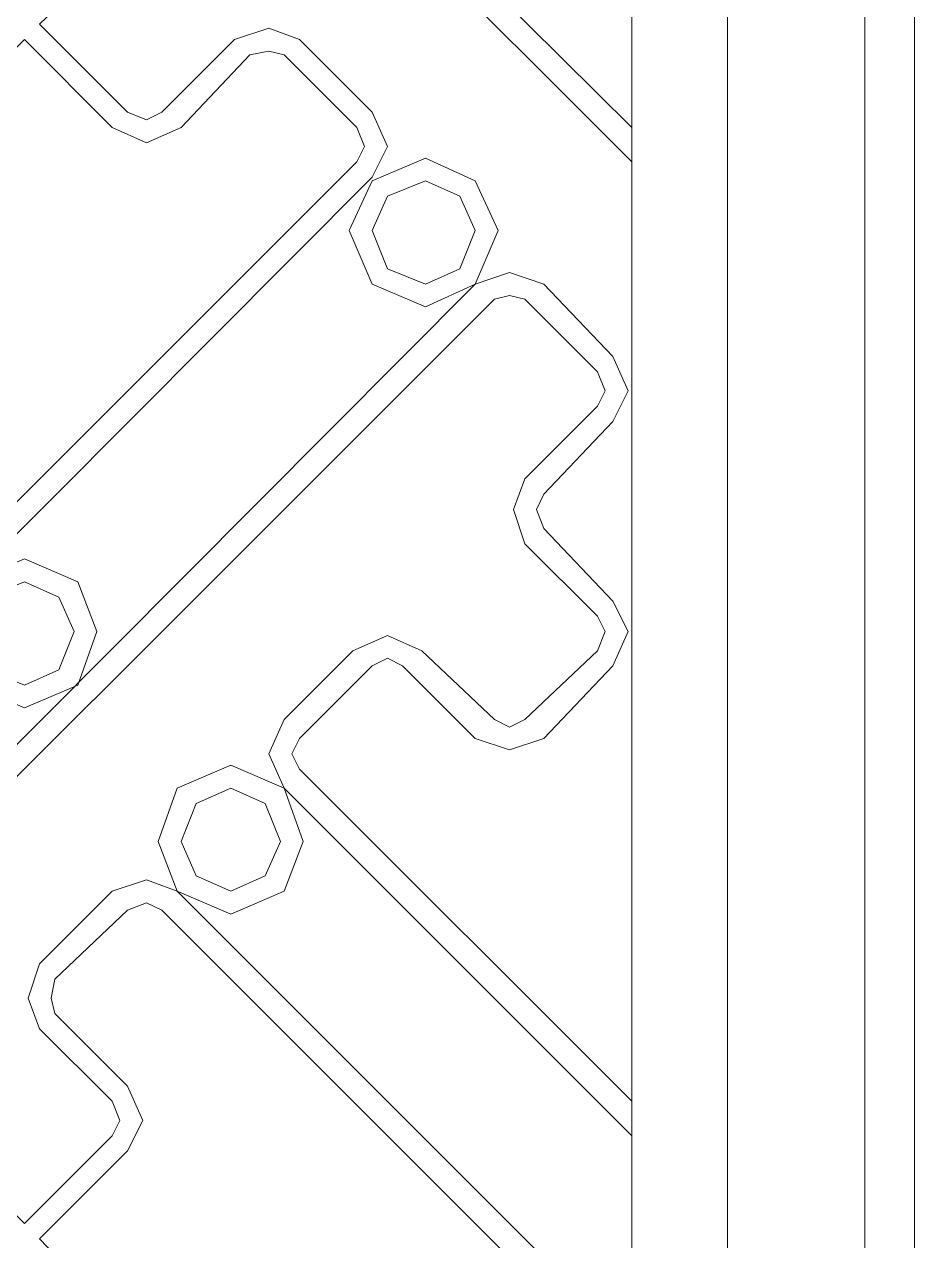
# Model space of a CAD drawing. Header units: centimetres. Extents: x -8.1 to 10.6, y -10.2 to 12.7.
# Drawn here: x 5.41 to 10.64, y -5.92 to 1.23 of the extents above; entities that cross this region are included whole.
import ezdxf

# ---------------------------------------------------------------- set-up
doc = ezdxf.new("R2010")
doc.units = ezdxf.units.CM
doc.header["$MEASUREMENT"] = 0
doc.layers.add('layer 1', color=7, linetype='Continuous')

msp = doc.modelspace()

# ---------------------------------------------------------------- linework, layer by layer
at = {"layer": 'layer 1', "color": 250, "lineweight": 0}
for points, knots in [([(-8.07089, 12.67001), (-8.07089, 12.67001), (10.64402, 12.67001), (10.64402, 12.67001), (10.64402, 12.67001), (10.64402, 12.67001), (10.64402, -10.17863), (10.64402, -10.17863), (10.64402, -10.17863), (10.64402, -10.17863), (-8.07089, -10.17863), (-8.07089, -10.17863), (-8.07089, -10.17863), (-8.07089, -10.17863), (-8.07089, 12.67001), (-8.07089, 12.67001)], [0, 0, 0, 0, 0.25, 0.25, 0.25, 0.25, 0.5, 0.5, 0.5, 0.5, 0.75, 0.75, 0.75, 0.75, 1, 1, 1, 1]), ([(-8.07089, 12.67001), (-8.07089, 12.67001), (10.64402, 12.67001), (10.64402, 12.67001), (10.64402, 12.67001), (10.64402, 12.67001), (10.64402, -10.17863), (10.64402, -10.17863), (10.64402, -10.17863), (10.64402, -10.17863), (-8.07089, -10.17863), (-8.07089, -10.17863), (-8.07089, -10.17863), (-8.07089, -10.17863), (-8.07089, 12.67001), (-8.07089, 12.67001)], [0, 0, 0, 0, 0.25, 0.25, 0.25, 0.25, 0.5, 0.5, 0.5, 0.5, 0.75, 0.75, 0.75, 0.75, 1, 1, 1, 1]), ([(-7.80124, 12.37812), (-7.80124, 12.37812), (10.35185, 12.37812), (10.35185, 12.37812), (10.35185, 12.37812), (10.35185, 12.37812), (10.35185, -9.90898), (10.35185, -9.90898), (10.35185, -9.90898), (10.35185, -9.90898), (-7.80124, -9.90898), (-7.80124, -9.90898), (-7.80124, -9.90898), (-7.80124, -9.90898), (-7.80124, 12.37812), (-7.80124, 12.37812)], [0, 0, 0, 0, 0.25, 0.25, 0.25, 0.25, 0.5, 0.5, 0.5, 0.5, 0.75, 0.75, 0.75, 0.75, 1, 1, 1, 1]), ([(-7.80124, 12.37812), (-7.80124, 12.37812), (10.35185, 12.37812), (10.35185, 12.37812), (10.35185, 12.37812), (10.35185, 12.37812), (10.35185, -9.90898), (10.35185, -9.90898), (10.35185, -9.90898), (10.35185, -9.90898), (-7.80124, -9.90898), (-7.80124, -9.90898), (-7.80124, -9.90898), (-7.80124, -9.90898), (-7.80124, 12.37812), (-7.80124, 12.37812)], [0, 0, 0, 0, 0.25, 0.25, 0.25, 0.25, 0.5, 0.5, 0.5, 0.5, 0.75, 0.75, 0.75, 0.75, 1, 1, 1, 1]), ([(-6.97005, 11.56916), (-6.97005, 11.56916), (9.54318, 11.56916), (9.54318, 11.56916), (9.54318, 11.56916), (9.54318, 11.56916), (9.54318, -9.07779), (9.54318, -9.07779), (9.54318, -9.07779), (9.54318, -9.07779), (-6.97005, -9.07779), (-6.97005, -9.07779), (-6.97005, -9.07779), (-6.97005, -9.07779), (-6.97005, 11.56916), (-6.97005, 11.56916)], [0, 0, 0, 0, 0.25, 0.25, 0.25, 0.25, 0.5, 0.5, 0.5, 0.5, 0.75, 0.75, 0.75, 0.75, 1, 1, 1, 1]), ([(-6.97005, 11.56916), (-6.97005, 11.56916), (9.54318, 11.56916), (9.54318, 11.56916), (9.54318, 11.56916), (9.54318, 11.56916), (9.54318, -9.07779), (9.54318, -9.07779), (9.54318, -9.07779), (9.54318, -9.07779), (-6.97005, -9.07779), (-6.97005, -9.07779), (-6.97005, -9.07779), (-6.97005, -9.07779), (-6.97005, 11.56916), (-6.97005, 11.56916)], [0, 0, 0, 0, 0.25, 0.25, 0.25, 0.25, 0.5, 0.5, 0.5, 0.5, 0.75, 0.75, 0.75, 0.75, 1, 1, 1, 1]), ([(1.83699, -8.53848), (1.83699, -8.53848), (1.83699, 11.00763), (1.83699, 11.00763), (1.83699, 11.00763), (1.83699, 11.00763), (8.98135, 11.00763), (8.98135, 11.00763), (8.98135, 11.00763), (8.98135, 11.00763), (8.98135, -8.53848), (8.98135, -8.53848), (8.98135, -8.53848), (8.98135, -8.53848), (1.83699, -8.53848), (1.83699, -8.53848)], [0, 0, 0, 0, 0.25, 0.25, 0.25, 0.25, 0.5, 0.5, 0.5, 0.5, 0.75, 0.75, 0.75, 0.75, 1, 1, 1, 1]), ([(1.83699, -8.53848), (1.83699, -8.53848), (1.83699, 11.00763), (1.83699, 11.00763), (1.83699, 11.00763), (1.83699, 11.00763), (8.98135, 11.00763), (8.98135, 11.00763), (8.98135, 11.00763), (8.98135, 11.00763), (8.98135, -8.53848), (8.98135, -8.53848), (8.98135, -8.53848), (8.98135, -8.53848), (1.83699, -8.53848), (1.83699, -8.53848)], [0, 0, 0, 0, 0.25, 0.25, 0.25, 0.25, 0.5, 0.5, 0.5, 0.5, 0.75, 0.75, 0.75, 0.75, 1, 1, 1, 1]), ([(8.98135, 0.628), (8.98135, 0.628), (6.30792, 3.27892), (6.30792, 3.27892), (6.30792, 3.27892), (6.30792, 3.27892), (6.12805, 3.3687), (6.12805, 3.3687), (6.12805, 3.3687), (6.12805, 3.3687), (5.92596, 3.27892), (5.92596, 3.27892), (5.92596, 3.27892), (5.92596, 3.27892), (5.49896, 2.87444), (5.49896, 2.87444), (5.49896, 2.87444), (5.49896, 2.87444), (5.43169, 2.67234), (5.43169, 2.67234), (5.43169, 2.67234), (5.43169, 2.67234), (5.49896, 2.47024), (5.49896, 2.47024), (5.49896, 2.47024), (5.49896, 2.47024), (5.92596, 2.04325), (5.92596, 2.04325)], [0, 0, 0, 0, 0.1428571, 0.1428571, 0.1428571, 0.1428571, 0.2857143, 0.2857143, 0.2857143, 0.2857143, 0.4285714, 0.4285714, 0.4285714, 0.4285714, 0.5714286, 0.5714286, 0.5714286, 0.5714286, 0.7142857, 0.7142857, 0.7142857, 0.7142857, 0.8571429, 0.8571429, 0.8571429, 0.8571429, 1, 1, 1, 1]), ([(8.98135, 0.628), (8.98135, 0.628), (6.30792, 3.27892), (6.30792, 3.27892), (6.30792, 3.27892), (6.30792, 3.27892), (6.12805, 3.3687), (6.12805, 3.3687), (6.12805, 3.3687), (6.12805, 3.3687), (5.92596, 3.27892), (5.92596, 3.27892), (5.92596, 3.27892), (5.92596, 3.27892), (5.49896, 2.87444), (5.49896, 2.87444), (5.49896, 2.87444), (5.49896, 2.87444), (5.43169, 2.67234), (5.43169, 2.67234), (5.43169, 2.67234), (5.43169, 2.67234), (5.49896, 2.47024), (5.49896, 2.47024), (5.49896, 2.47024), (5.49896, 2.47024), (5.92596, 2.04325), (5.92596, 2.04325)], [0, 0, 0, 0, 0.1428571, 0.1428571, 0.1428571, 0.1428571, 0.2857143, 0.2857143, 0.2857143, 0.2857143, 0.4285714, 0.4285714, 0.4285714, 0.4285714, 0.5714286, 0.5714286, 0.5714286, 0.5714286, 0.7142857, 0.7142857, 0.7142857, 0.7142857, 0.8571429, 0.8571429, 0.8571429, 0.8571429, 1, 1, 1, 1]), ([(8.98135, 0.42561), (8.98135, 0.42561), (6.21784, 3.18913), (6.21784, 3.18913), (6.21784, 3.18913), (6.21784, 3.18913), (6.12805, 3.23417), (6.12805, 3.23417), (6.12805, 3.23417), (6.12805, 3.23417), (6.01574, 3.18913), (6.01574, 3.18913), (6.01574, 3.18913), (6.01574, 3.18913), (5.61126, 2.76213), (5.61126, 2.76213), (5.61126, 2.76213), (5.61126, 2.76213), (5.56652, 2.67234), (5.56652, 2.67234), (5.56652, 2.67234), (5.56652, 2.67234), (5.61126, 2.58255), (5.61126, 2.58255), (5.61126, 2.58255), (5.61126, 2.58255), (6.03826, 2.15555), (6.03826, 2.15555)], [0, 0, 0, 0, 0.1428571, 0.1428571, 0.1428571, 0.1428571, 0.2857143, 0.2857143, 0.2857143, 0.2857143, 0.4285714, 0.4285714, 0.4285714, 0.4285714, 0.5714286, 0.5714286, 0.5714286, 0.5714286, 0.7142857, 0.7142857, 0.7142857, 0.7142857, 0.8571429, 0.8571429, 0.8571429, 0.8571429, 1, 1, 1, 1]), ([(8.98135, 0.42561), (8.98135, 0.42561), (6.21784, 3.18913), (6.21784, 3.18913), (6.21784, 3.18913), (6.21784, 3.18913), (6.12805, 3.23417), (6.12805, 3.23417), (6.12805, 3.23417), (6.12805, 3.23417), (6.01574, 3.18913), (6.01574, 3.18913), (6.01574, 3.18913), (6.01574, 3.18913), (5.61126, 2.76213), (5.61126, 2.76213), (5.61126, 2.76213), (5.61126, 2.76213), (5.56652, 2.67234), (5.56652, 2.67234), (5.56652, 2.67234), (5.56652, 2.67234), (5.61126, 2.58255), (5.61126, 2.58255), (5.61126, 2.58255), (5.61126, 2.58255), (6.03826, 2.15555), (6.03826, 2.15555)], [0, 0, 0, 0, 0.1428571, 0.1428571, 0.1428571, 0.1428571, 0.2857143, 0.2857143, 0.2857143, 0.2857143, 0.4285714, 0.4285714, 0.4285714, 0.4285714, 0.5714286, 0.5714286, 0.5714286, 0.5714286, 0.7142857, 0.7142857, 0.7142857, 0.7142857, 0.8571429, 0.8571429, 0.8571429, 0.8571429, 1, 1, 1, 1]), ([(6.03826, 1.75136), (6.03826, 1.75136), (5.49896, 1.23457), (5.49896, 1.23457), (5.49896, 1.23457), (5.49896, 1.23457), (6.01574, 0.71779), (6.01574, 0.71779), (6.01574, 0.71779), (6.01574, 0.71779), (6.12805, 0.67275), (6.12805, 0.67275), (6.12805, 0.67275), (6.12805, 0.67275), (6.21784, 0.71779), (6.21784, 0.71779), (6.21784, 0.71779), (6.21784, 0.71779), (6.64484, 1.1445), (6.64484, 1.1445)], [0, 0, 0, 0, 0.2, 0.2, 0.2, 0.2, 0.4, 0.4, 0.4, 0.4, 0.6, 0.6, 0.6, 0.6, 0.8, 0.8, 0.8, 0.8, 1, 1, 1, 1]), ([(6.03826, 1.75136), (6.03826, 1.75136), (5.49896, 1.23457), (5.49896, 1.23457), (5.49896, 1.23457), (5.49896, 1.23457), (6.01574, 0.71779), (6.01574, 0.71779), (6.01574, 0.71779), (6.01574, 0.71779), (6.12805, 0.67275), (6.12805, 0.67275), (6.12805, 0.67275), (6.12805, 0.67275), (6.21784, 0.71779), (6.21784, 0.71779), (6.21784, 0.71779), (6.21784, 0.71779), (6.64484, 1.1445), (6.64484, 1.1445)], [0, 0, 0, 0, 0.2, 0.2, 0.2, 0.2, 0.4, 0.4, 0.4, 0.4, 0.6, 0.6, 0.6, 0.6, 0.8, 0.8, 0.8, 0.8, 1, 1, 1, 1]), ([(7.0268, 1.1445), (7.0268, 1.1445), (6.84693, 1.21205), (6.84693, 1.21205), (6.84693, 1.21205), (6.84693, 1.21205), (6.64484, 1.1445), (6.64484, 1.1445)], [0, 0, 0, 0, 0.5, 0.5, 0.5, 0.5, 1, 1, 1, 1]), ([(7.0268, 1.1445), (7.0268, 1.1445), (6.84693, 1.21205), (6.84693, 1.21205), (6.84693, 1.21205), (6.84693, 1.21205), (6.64484, 1.1445), (6.64484, 1.1445)], [0, 0, 0, 0, 0.5, 0.5, 0.5, 0.5, 1, 1, 1, 1]), ([(4.89238, 0.628), (4.89238, 0.628), (5.40917, 1.1445), (5.40917, 1.1445), (5.40917, 1.1445), (5.40917, 1.1445), (5.92596, 0.628), (5.92596, 0.628), (5.92596, 0.628), (5.92596, 0.628), (6.12805, 0.53792), (6.12805, 0.53792), (6.12805, 0.53792), (6.12805, 0.53792), (6.33044, 0.628), (6.33044, 0.628), (6.33044, 0.628), (6.33044, 0.628), (6.73463, 1.05471), (6.73463, 1.05471)], [0, 0, 0, 0, 0.2, 0.2, 0.2, 0.2, 0.4, 0.4, 0.4, 0.4, 0.6, 0.6, 0.6, 0.6, 0.8, 0.8, 0.8, 0.8, 1, 1, 1, 1]), ([(4.89238, 0.628), (4.89238, 0.628), (5.40917, 1.1445), (5.40917, 1.1445), (5.40917, 1.1445), (5.40917, 1.1445), (5.92596, 0.628), (5.92596, 0.628), (5.92596, 0.628), (5.92596, 0.628), (6.12805, 0.53792), (6.12805, 0.53792), (6.12805, 0.53792), (6.12805, 0.53792), (6.33044, 0.628), (6.33044, 0.628), (6.33044, 0.628), (6.33044, 0.628), (6.73463, 1.05471), (6.73463, 1.05471)], [0, 0, 0, 0, 0.2, 0.2, 0.2, 0.2, 0.4, 0.4, 0.4, 0.4, 0.6, 0.6, 0.6, 0.6, 0.8, 0.8, 0.8, 0.8, 1, 1, 1, 1]), ([(6.93701, 1.05471), (6.93701, 1.05471), (6.84693, 1.07723), (6.84693, 1.07723), (6.84693, 1.07723), (6.84693, 1.07723), (6.73463, 1.05471), (6.73463, 1.05471)], [0, 0, 0, 0, 0.5, 0.5, 0.5, 0.5, 1, 1, 1, 1]), ([(6.93701, 1.05471), (6.93701, 1.05471), (6.84693, 1.07723), (6.84693, 1.07723), (6.84693, 1.07723), (6.84693, 1.07723), (6.73463, 1.05471), (6.73463, 1.05471)], [0, 0, 0, 0, 0.5, 0.5, 0.5, 0.5, 1, 1, 1, 1]), ([(7.4538, 0.33583), (7.4538, 0.33583), (7.54359, 0.5154), (7.54359, 0.5154), (7.54359, 0.5154), (7.54359, 0.5154), (7.4538, 0.71779), (7.4538, 0.71779)], [0, 0, 0, 0, 0.5, 0.5, 0.5, 0.5, 1, 1, 1, 1]), ([(7.4538, 0.33583), (7.4538, 0.33583), (7.54359, 0.5154), (7.54359, 0.5154), (7.54359, 0.5154), (7.54359, 0.5154), (7.4538, 0.71779), (7.4538, 0.71779)], [0, 0, 0, 0, 0.5, 0.5, 0.5, 0.5, 1, 1, 1, 1]), ([(7.36372, 0.42561), (7.36372, 0.42561), (7.40876, 0.5154), (7.40876, 0.5154), (7.40876, 0.5154), (7.40876, 0.5154), (7.36372, 0.628), (7.36372, 0.628)], [0, 0, 0, 0, 0.5, 0.5, 0.5, 0.5, 1, 1, 1, 1]), ([(7.36372, 0.42561), (7.36372, 0.42561), (7.40876, 0.5154), (7.40876, 0.5154), (7.40876, 0.5154), (7.40876, 0.5154), (7.36372, 0.628), (7.36372, 0.628)], [0, 0, 0, 0, 0.5, 0.5, 0.5, 0.5, 1, 1, 1, 1]), ([(8.1952, 0.02113), (8.1952, 0.02113), (8.06037, 0.31331), (8.06037, 0.31331), (8.06037, 0.31331), (8.06037, 0.31331), (7.7682, 0.44813), (7.7682, 0.44813), (7.7682, 0.44813), (7.7682, 0.44813), (7.4538, 0.31331), (7.4538, 0.31331), (7.4538, 0.31331), (7.4538, 0.31331), (7.31897, 0.02113), (7.31897, 0.02113), (7.31897, 0.02113), (7.31897, 0.02113), (7.4538, -0.29327), (7.4538, -0.29327), (7.4538, -0.29327), (7.4538, -0.29327), (7.7682, -0.4281), (7.7682, -0.4281), (7.7682, -0.4281), (7.7682, -0.4281), (8.06037, -0.29327), (8.06037, -0.29327), (8.06037, -0.29327), (8.06037, -0.29327), (8.1952, 0.02113), (8.1952, 0.02113)], [0, 0, 0, 0, 0.125, 0.125, 0.125, 0.125, 0.25, 0.25, 0.25, 0.25, 0.375, 0.375, 0.375, 0.375, 0.5, 0.5, 0.5, 0.5, 0.625, 0.625, 0.625, 0.625, 0.75, 0.75, 0.75, 0.75, 0.875, 0.875, 0.875, 0.875, 1, 1, 1, 1]), ([(8.1952, 0.02113), (8.1952, 0.02113), (8.06037, 0.31331), (8.06037, 0.31331), (8.06037, 0.31331), (8.06037, 0.31331), (7.7682, 0.44813), (7.7682, 0.44813), (7.7682, 0.44813), (7.7682, 0.44813), (7.4538, 0.31331), (7.4538, 0.31331), (7.4538, 0.31331), (7.4538, 0.31331), (7.31897, 0.02113), (7.31897, 0.02113), (7.31897, 0.02113), (7.31897, 0.02113), (7.4538, -0.29327), (7.4538, -0.29327), (7.4538, -0.29327), (7.4538, -0.29327), (7.7682, -0.4281), (7.7682, -0.4281), (7.7682, -0.4281), (7.7682, -0.4281), (8.06037, -0.29327), (8.06037, -0.29327), (8.06037, -0.29327), (8.06037, -0.29327), (8.1952, 0.02113), (8.1952, 0.02113)], [0, 0, 0, 0, 0.125, 0.125, 0.125, 0.125, 0.25, 0.25, 0.25, 0.25, 0.375, 0.375, 0.375, 0.375, 0.5, 0.5, 0.5, 0.5, 0.625, 0.625, 0.625, 0.625, 0.75, 0.75, 0.75, 0.75, 0.875, 0.875, 0.875, 0.875, 1, 1, 1, 1]), ([(8.06037, 0.02113), (8.06037, 0.02113), (7.9703, 0.22352), (7.9703, 0.22352), (7.9703, 0.22352), (7.9703, 0.22352), (7.7682, 0.31331), (7.7682, 0.31331), (7.7682, 0.31331), (7.7682, 0.31331), (7.54359, 0.22352), (7.54359, 0.22352), (7.54359, 0.22352), (7.54359, 0.22352), (7.4538, 0.02113), (7.4538, 0.02113), (7.4538, 0.02113), (7.4538, 0.02113), (7.54359, -0.20348), (7.54359, -0.20348), (7.54359, -0.20348), (7.54359, -0.20348), (7.7682, -0.29327), (7.7682, -0.29327), (7.7682, -0.29327), (7.7682, -0.29327), (7.9703, -0.20348), (7.9703, -0.20348), (7.9703, -0.20348), (7.9703, -0.20348), (8.06037, 0.02113), (8.06037, 0.02113)], [0, 0, 0, 0, 0.125, 0.125, 0.125, 0.125, 0.25, 0.25, 0.25, 0.25, 0.375, 0.375, 0.375, 0.375, 0.5, 0.5, 0.5, 0.5, 0.625, 0.625, 0.625, 0.625, 0.75, 0.75, 0.75, 0.75, 0.875, 0.875, 0.875, 0.875, 1, 1, 1, 1]), ([(8.06037, 0.02113), (8.06037, 0.02113), (7.9703, 0.22352), (7.9703, 0.22352), (7.9703, 0.22352), (7.9703, 0.22352), (7.7682, 0.31331), (7.7682, 0.31331), (7.7682, 0.31331), (7.7682, 0.31331), (7.54359, 0.22352), (7.54359, 0.22352), (7.54359, 0.22352), (7.54359, 0.22352), (7.4538, 0.02113), (7.4538, 0.02113), (7.4538, 0.02113), (7.4538, 0.02113), (7.54359, -0.20348), (7.54359, -0.20348), (7.54359, -0.20348), (7.54359, -0.20348), (7.7682, -0.29327), (7.7682, -0.29327), (7.7682, -0.29327), (7.7682, -0.29327), (7.9703, -0.20348), (7.9703, -0.20348), (7.9703, -0.20348), (7.9703, -0.20348), (8.06037, 0.02113), (8.06037, 0.02113)], [0, 0, 0, 0, 0.125, 0.125, 0.125, 0.125, 0.25, 0.25, 0.25, 0.25, 0.375, 0.375, 0.375, 0.375, 0.5, 0.5, 0.5, 0.5, 0.625, 0.625, 0.625, 0.625, 0.75, 0.75, 0.75, 0.75, 0.875, 0.875, 0.875, 0.875, 1, 1, 1, 1]), ([(8.46457, -0.29327), (8.46457, -0.29327), (8.26247, -0.226), (8.26247, -0.226), (8.26247, -0.226), (8.26247, -0.226), (8.06037, -0.29327), (8.06037, -0.29327)], [0, 0, 0, 0, 0.5, 0.5, 0.5, 0.5, 1, 1, 1, 1]), ([(8.46457, -0.29327), (8.46457, -0.29327), (8.26247, -0.226), (8.26247, -0.226), (8.26247, -0.226), (8.26247, -0.226), (8.06037, -0.29327), (8.06037, -0.29327)], [0, 0, 0, 0, 0.5, 0.5, 0.5, 0.5, 1, 1, 1, 1]), ([(8.35226, -0.38306), (8.35226, -0.38306), (8.26247, -0.36054), (8.26247, -0.36054), (8.26247, -0.36054), (8.26247, -0.36054), (8.17268, -0.38306), (8.17268, -0.38306)], [0, 0, 0, 0, 0.5, 0.5, 0.5, 0.5, 1, 1, 1, 1]), ([(8.35226, -0.38306), (8.35226, -0.38306), (8.26247, -0.36054), (8.26247, -0.36054), (8.26247, -0.36054), (8.26247, -0.36054), (8.17268, -0.38306), (8.17268, -0.38306)], [0, 0, 0, 0, 0.5, 0.5, 0.5, 0.5, 1, 1, 1, 1]), ([(8.86905, -1.10194), (8.86905, -1.10194), (8.95883, -0.92236), (8.95883, -0.92236), (8.95883, -0.92236), (8.95883, -0.92236), (8.86905, -0.72027), (8.86905, -0.72027)], [0, 0, 0, 0, 0.5, 0.5, 0.5, 0.5, 1, 1, 1, 1]), ([(8.86905, -1.10194), (8.86905, -1.10194), (8.95883, -0.92236), (8.95883, -0.92236), (8.95883, -0.92236), (8.95883, -0.92236), (8.86905, -0.72027), (8.86905, -0.72027)], [0, 0, 0, 0, 0.5, 0.5, 0.5, 0.5, 1, 1, 1, 1]), ([(8.77926, -1.01215), (8.77926, -1.01215), (8.82401, -0.92236), (8.82401, -0.92236), (8.82401, -0.92236), (8.82401, -0.92236), (8.77926, -0.81006), (8.77926, -0.81006)], [0, 0, 0, 0, 0.5, 0.5, 0.5, 0.5, 1, 1, 1, 1]), ([(8.77926, -1.01215), (8.77926, -1.01215), (8.82401, -0.92236), (8.82401, -0.92236), (8.82401, -0.92236), (8.82401, -0.92236), (8.77926, -0.81006), (8.77926, -0.81006)], [0, 0, 0, 0, 0.5, 0.5, 0.5, 0.5, 1, 1, 1, 1]), ([(8.77926, -1.01215), (8.77926, -1.01215), (8.35226, -1.43915), (8.35226, -1.43915), (8.35226, -1.43915), (8.35226, -1.43915), (8.28499, -1.61873), (8.28499, -1.61873), (8.28499, -1.61873), (8.28499, -1.61873), (8.35226, -1.82111), (8.35226, -1.82111), (8.35226, -1.82111), (8.35226, -1.82111), (8.77926, -2.24782), (8.77926, -2.24782)], [0, 0, 0, 0, 0.25, 0.25, 0.25, 0.25, 0.5, 0.5, 0.5, 0.5, 0.75, 0.75, 0.75, 0.75, 1, 1, 1, 1]), ([(8.77926, -1.01215), (8.77926, -1.01215), (8.35226, -1.43915), (8.35226, -1.43915), (8.35226, -1.43915), (8.35226, -1.43915), (8.28499, -1.61873), (8.28499, -1.61873), (8.28499, -1.61873), (8.28499, -1.61873), (8.35226, -1.82111), (8.35226, -1.82111), (8.35226, -1.82111), (8.35226, -1.82111), (8.77926, -2.24782), (8.77926, -2.24782)], [0, 0, 0, 0, 0.25, 0.25, 0.25, 0.25, 0.5, 0.5, 0.5, 0.5, 0.75, 0.75, 0.75, 0.75, 1, 1, 1, 1]), ([(8.86905, -1.10194), (8.86905, -1.10194), (8.46457, -1.52894), (8.46457, -1.52894), (8.46457, -1.52894), (8.46457, -1.52894), (8.41982, -1.61873), (8.41982, -1.61873), (8.41982, -1.61873), (8.41982, -1.61873), (8.46457, -1.73103), (8.46457, -1.73103), (8.46457, -1.73103), (8.46457, -1.73103), (8.86905, -2.15803), (8.86905, -2.15803)], [0, 0, 0, 0, 0.25, 0.25, 0.25, 0.25, 0.5, 0.5, 0.5, 0.5, 0.75, 0.75, 0.75, 0.75, 1, 1, 1, 1]), ([(8.86905, -1.10194), (8.86905, -1.10194), (8.46457, -1.52894), (8.46457, -1.52894), (8.46457, -1.52894), (8.46457, -1.52894), (8.41982, -1.61873), (8.41982, -1.61873), (8.41982, -1.61873), (8.41982, -1.61873), (8.46457, -1.73103), (8.46457, -1.73103), (8.46457, -1.73103), (8.46457, -1.73103), (8.86905, -2.15803), (8.86905, -2.15803)], [0, 0, 0, 0, 0.25, 0.25, 0.25, 0.25, 0.5, 0.5, 0.5, 0.5, 0.75, 0.75, 0.75, 0.75, 1, 1, 1, 1]), ([(5.83617, -2.33761), (5.83617, -2.33761), (5.72357, -2.04573), (5.72357, -2.04573), (5.72357, -2.04573), (5.72357, -2.04573), (5.40917, -1.9109), (5.40917, -1.9109), (5.40917, -1.9109), (5.40917, -1.9109), (5.09477, -2.04573), (5.09477, -2.04573), (5.09477, -2.04573), (5.09477, -2.04573), (4.95994, -2.33761), (4.95994, -2.33761), (4.95994, -2.33761), (4.95994, -2.33761), (5.09477, -2.6523), (5.09477, -2.6523), (5.09477, -2.6523), (5.09477, -2.6523), (5.40917, -2.78713), (5.40917, -2.78713), (5.40917, -2.78713), (5.40917, -2.78713), (5.72357, -2.6523), (5.72357, -2.6523), (5.72357, -2.6523), (5.72357, -2.6523), (5.83617, -2.33761), (5.83617, -2.33761)], [0, 0, 0, 0, 0.125, 0.125, 0.125, 0.125, 0.25, 0.25, 0.25, 0.25, 0.375, 0.375, 0.375, 0.375, 0.5, 0.5, 0.5, 0.5, 0.625, 0.625, 0.625, 0.625, 0.75, 0.75, 0.75, 0.75, 0.875, 0.875, 0.875, 0.875, 1, 1, 1, 1]), ([(5.83617, -2.33761), (5.83617, -2.33761), (5.72357, -2.04573), (5.72357, -2.04573), (5.72357, -2.04573), (5.72357, -2.04573), (5.40917, -1.9109), (5.40917, -1.9109), (5.40917, -1.9109), (5.40917, -1.9109), (5.09477, -2.04573), (5.09477, -2.04573), (5.09477, -2.04573), (5.09477, -2.04573), (4.95994, -2.33761), (4.95994, -2.33761), (4.95994, -2.33761), (4.95994, -2.33761), (5.09477, -2.6523), (5.09477, -2.6523), (5.09477, -2.6523), (5.09477, -2.6523), (5.40917, -2.78713), (5.40917, -2.78713), (5.40917, -2.78713), (5.40917, -2.78713), (5.72357, -2.6523), (5.72357, -2.6523), (5.72357, -2.6523), (5.72357, -2.6523), (5.83617, -2.33761), (5.83617, -2.33761)], [0, 0, 0, 0, 0.125, 0.125, 0.125, 0.125, 0.25, 0.25, 0.25, 0.25, 0.375, 0.375, 0.375, 0.375, 0.5, 0.5, 0.5, 0.5, 0.625, 0.625, 0.625, 0.625, 0.75, 0.75, 0.75, 0.75, 0.875, 0.875, 0.875, 0.875, 1, 1, 1, 1]), ([(5.70134, -2.33761), (5.70134, -2.33761), (5.61126, -2.13551), (5.61126, -2.13551), (5.61126, -2.13551), (5.61126, -2.13551), (5.40917, -2.04573), (5.40917, -2.04573), (5.40917, -2.04573), (5.40917, -2.04573), (5.18455, -2.13551), (5.18455, -2.13551), (5.18455, -2.13551), (5.18455, -2.13551), (5.09477, -2.33761), (5.09477, -2.33761), (5.09477, -2.33761), (5.09477, -2.33761), (5.18455, -2.56251), (5.18455, -2.56251), (5.18455, -2.56251), (5.18455, -2.56251), (5.40917, -2.6523), (5.40917, -2.6523), (5.40917, -2.6523), (5.40917, -2.6523), (5.61126, -2.56251), (5.61126, -2.56251), (5.61126, -2.56251), (5.61126, -2.56251), (5.70134, -2.33761), (5.70134, -2.33761)], [0, 0, 0, 0, 0.125, 0.125, 0.125, 0.125, 0.25, 0.25, 0.25, 0.25, 0.375, 0.375, 0.375, 0.375, 0.5, 0.5, 0.5, 0.5, 0.625, 0.625, 0.625, 0.625, 0.75, 0.75, 0.75, 0.75, 0.875, 0.875, 0.875, 0.875, 1, 1, 1, 1]), ([(5.70134, -2.33761), (5.70134, -2.33761), (5.61126, -2.13551), (5.61126, -2.13551), (5.61126, -2.13551), (5.61126, -2.13551), (5.40917, -2.04573), (5.40917, -2.04573), (5.40917, -2.04573), (5.40917, -2.04573), (5.18455, -2.13551), (5.18455, -2.13551), (5.18455, -2.13551), (5.18455, -2.13551), (5.09477, -2.33761), (5.09477, -2.33761), (5.09477, -2.33761), (5.09477, -2.33761), (5.18455, -2.56251), (5.18455, -2.56251), (5.18455, -2.56251), (5.18455, -2.56251), (5.40917, -2.6523), (5.40917, -2.6523), (5.40917, -2.6523), (5.40917, -2.6523), (5.61126, -2.56251), (5.61126, -2.56251), (5.61126, -2.56251), (5.61126, -2.56251), (5.70134, -2.33761), (5.70134, -2.33761)], [0, 0, 0, 0, 0.125, 0.125, 0.125, 0.125, 0.25, 0.25, 0.25, 0.25, 0.375, 0.375, 0.375, 0.375, 0.5, 0.5, 0.5, 0.5, 0.625, 0.625, 0.625, 0.625, 0.75, 0.75, 0.75, 0.75, 0.875, 0.875, 0.875, 0.875, 1, 1, 1, 1]), ([(8.86905, -2.53999), (8.86905, -2.53999), (8.95883, -2.33761), (8.95883, -2.33761), (8.95883, -2.33761), (8.95883, -2.33761), (8.86905, -2.15803), (8.86905, -2.15803)], [0, 0, 0, 0, 0.5, 0.5, 0.5, 0.5, 1, 1, 1, 1]), ([(8.86905, -2.53999), (8.86905, -2.53999), (8.95883, -2.33761), (8.95883, -2.33761), (8.95883, -2.33761), (8.95883, -2.33761), (8.86905, -2.15803), (8.86905, -2.15803)], [0, 0, 0, 0, 0.5, 0.5, 0.5, 0.5, 1, 1, 1, 1]), ([(8.77926, -2.45021), (8.77926, -2.45021), (8.82401, -2.33761), (8.82401, -2.33761), (8.82401, -2.33761), (8.82401, -2.33761), (8.77926, -2.24782), (8.77926, -2.24782)], [0, 0, 0, 0, 0.5, 0.5, 0.5, 0.5, 1, 1, 1, 1]), ([(8.77926, -2.45021), (8.77926, -2.45021), (8.82401, -2.33761), (8.82401, -2.33761), (8.82401, -2.33761), (8.82401, -2.33761), (8.77926, -2.24782), (8.77926, -2.24782)], [0, 0, 0, 0, 0.5, 0.5, 0.5, 0.5, 1, 1, 1, 1]), ([(8.17268, -2.8544), (8.17268, -2.8544), (7.74568, -2.45021), (7.74568, -2.45021), (7.74568, -2.45021), (7.74568, -2.45021), (7.54359, -2.36013), (7.54359, -2.36013), (7.54359, -2.36013), (7.54359, -2.36013), (7.3412, -2.45021), (7.3412, -2.45021), (7.3412, -2.45021), (7.3412, -2.45021), (6.93701, -2.8544), (6.93701, -2.8544), (6.93701, -2.8544), (6.93701, -2.8544), (6.84693, -3.05678), (6.84693, -3.05678), (6.84693, -3.05678), (6.84693, -3.05678), (6.93701, -3.25888), (6.93701, -3.25888), (6.93701, -3.25888), (6.93701, -3.25888), (8.98135, -5.30351), (8.98135, -5.30351)], [0, 0, 0, 0, 0.1428571, 0.1428571, 0.1428571, 0.1428571, 0.2857143, 0.2857143, 0.2857143, 0.2857143, 0.4285714, 0.4285714, 0.4285714, 0.4285714, 0.5714286, 0.5714286, 0.5714286, 0.5714286, 0.7142857, 0.7142857, 0.7142857, 0.7142857, 0.8571429, 0.8571429, 0.8571429, 0.8571429, 1, 1, 1, 1]), ([(8.17268, -2.8544), (8.17268, -2.8544), (7.74568, -2.45021), (7.74568, -2.45021), (7.74568, -2.45021), (7.74568, -2.45021), (7.54359, -2.36013), (7.54359, -2.36013), (7.54359, -2.36013), (7.54359, -2.36013), (7.3412, -2.45021), (7.3412, -2.45021), (7.3412, -2.45021), (7.3412, -2.45021), (6.93701, -2.8544), (6.93701, -2.8544), (6.93701, -2.8544), (6.93701, -2.8544), (6.84693, -3.05678), (6.84693, -3.05678), (6.84693, -3.05678), (6.84693, -3.05678), (6.93701, -3.25888), (6.93701, -3.25888), (6.93701, -3.25888), (6.93701, -3.25888), (8.98135, -5.30351), (8.98135, -5.30351)], [0, 0, 0, 0, 0.1428571, 0.1428571, 0.1428571, 0.1428571, 0.2857143, 0.2857143, 0.2857143, 0.2857143, 0.4285714, 0.4285714, 0.4285714, 0.4285714, 0.5714286, 0.5714286, 0.5714286, 0.5714286, 0.7142857, 0.7142857, 0.7142857, 0.7142857, 0.8571429, 0.8571429, 0.8571429, 0.8571429, 1, 1, 1, 1]), ([(8.06037, -2.9667), (8.06037, -2.9667), (7.63338, -2.53999), (7.63338, -2.53999), (7.63338, -2.53999), (7.63338, -2.53999), (7.54359, -2.49496), (7.54359, -2.49496), (7.54359, -2.49496), (7.54359, -2.49496), (7.4538, -2.53999), (7.4538, -2.53999), (7.4538, -2.53999), (7.4538, -2.53999), (7.0268, -2.9667), (7.0268, -2.9667), (7.0268, -2.9667), (7.0268, -2.9667), (6.98176, -3.05678), (6.98176, -3.05678), (6.98176, -3.05678), (6.98176, -3.05678), (7.0268, -3.14657), (7.0268, -3.14657), (7.0268, -3.14657), (7.0268, -3.14657), (8.98135, -5.10112), (8.98135, -5.10112)], [0, 0, 0, 0, 0.1428571, 0.1428571, 0.1428571, 0.1428571, 0.2857143, 0.2857143, 0.2857143, 0.2857143, 0.4285714, 0.4285714, 0.4285714, 0.4285714, 0.5714286, 0.5714286, 0.5714286, 0.5714286, 0.7142857, 0.7142857, 0.7142857, 0.7142857, 0.8571429, 0.8571429, 0.8571429, 0.8571429, 1, 1, 1, 1]), ([(8.06037, -2.9667), (8.06037, -2.9667), (7.63338, -2.53999), (7.63338, -2.53999), (7.63338, -2.53999), (7.63338, -2.53999), (7.54359, -2.49496), (7.54359, -2.49496), (7.54359, -2.49496), (7.54359, -2.49496), (7.4538, -2.53999), (7.4538, -2.53999), (7.4538, -2.53999), (7.4538, -2.53999), (7.0268, -2.9667), (7.0268, -2.9667), (7.0268, -2.9667), (7.0268, -2.9667), (6.98176, -3.05678), (6.98176, -3.05678), (6.98176, -3.05678), (6.98176, -3.05678), (7.0268, -3.14657), (7.0268, -3.14657), (7.0268, -3.14657), (7.0268, -3.14657), (8.98135, -5.10112), (8.98135, -5.10112)], [0, 0, 0, 0, 0.1428571, 0.1428571, 0.1428571, 0.1428571, 0.2857143, 0.2857143, 0.2857143, 0.2857143, 0.4285714, 0.4285714, 0.4285714, 0.4285714, 0.5714286, 0.5714286, 0.5714286, 0.5714286, 0.7142857, 0.7142857, 0.7142857, 0.7142857, 0.8571429, 0.8571429, 0.8571429, 0.8571429, 1, 1, 1, 1]), ([(8.17268, -2.8544), (8.17268, -2.8544), (8.26247, -2.89944), (8.26247, -2.89944), (8.26247, -2.89944), (8.26247, -2.89944), (8.35226, -2.8544), (8.35226, -2.8544)], [0, 0, 0, 0, 0.5, 0.5, 0.5, 0.5, 1, 1, 1, 1]), ([(8.17268, -2.8544), (8.17268, -2.8544), (8.26247, -2.89944), (8.26247, -2.89944), (8.26247, -2.89944), (8.26247, -2.89944), (8.35226, -2.8544), (8.35226, -2.8544)], [0, 0, 0, 0, 0.5, 0.5, 0.5, 0.5, 1, 1, 1, 1]), ([(8.06037, -2.9667), (8.06037, -2.9667), (8.26247, -3.03426), (8.26247, -3.03426), (8.26247, -3.03426), (8.26247, -3.03426), (8.46457, -2.9667), (8.46457, -2.9667)], [0, 0, 0, 0, 0.5, 0.5, 0.5, 0.5, 1, 1, 1, 1]), ([(8.06037, -2.9667), (8.06037, -2.9667), (8.26247, -3.03426), (8.26247, -3.03426), (8.26247, -3.03426), (8.26247, -3.03426), (8.46457, -2.9667), (8.46457, -2.9667)], [0, 0, 0, 0, 0.5, 0.5, 0.5, 0.5, 1, 1, 1, 1]), ([(7.04932, -3.57357), (7.04932, -3.57357), (6.93701, -3.25888), (6.93701, -3.25888), (6.93701, -3.25888), (6.93701, -3.25888), (6.62232, -3.12405), (6.62232, -3.12405), (6.62232, -3.12405), (6.62232, -3.12405), (6.30792, -3.25888), (6.30792, -3.25888), (6.30792, -3.25888), (6.30792, -3.25888), (6.19561, -3.57357), (6.19561, -3.57357), (6.19561, -3.57357), (6.19561, -3.57357), (6.30792, -3.86545), (6.30792, -3.86545), (6.30792, -3.86545), (6.30792, -3.86545), (6.62232, -4.00028), (6.62232, -4.00028), (6.62232, -4.00028), (6.62232, -4.00028), (6.93701, -3.86545), (6.93701, -3.86545), (6.93701, -3.86545), (6.93701, -3.86545), (7.04932, -3.57357), (7.04932, -3.57357)], [0, 0, 0, 0, 0.125, 0.125, 0.125, 0.125, 0.25, 0.25, 0.25, 0.25, 0.375, 0.375, 0.375, 0.375, 0.5, 0.5, 0.5, 0.5, 0.625, 0.625, 0.625, 0.625, 0.75, 0.75, 0.75, 0.75, 0.875, 0.875, 0.875, 0.875, 1, 1, 1, 1]), ([(7.04932, -3.57357), (7.04932, -3.57357), (6.93701, -3.25888), (6.93701, -3.25888), (6.93701, -3.25888), (6.93701, -3.25888), (6.62232, -3.12405), (6.62232, -3.12405), (6.62232, -3.12405), (6.62232, -3.12405), (6.30792, -3.25888), (6.30792, -3.25888), (6.30792, -3.25888), (6.30792, -3.25888), (6.19561, -3.57357), (6.19561, -3.57357), (6.19561, -3.57357), (6.19561, -3.57357), (6.30792, -3.86545), (6.30792, -3.86545), (6.30792, -3.86545), (6.30792, -3.86545), (6.62232, -4.00028), (6.62232, -4.00028), (6.62232, -4.00028), (6.62232, -4.00028), (6.93701, -3.86545), (6.93701, -3.86545), (6.93701, -3.86545), (6.93701, -3.86545), (7.04932, -3.57357), (7.04932, -3.57357)], [0, 0, 0, 0, 0.125, 0.125, 0.125, 0.125, 0.25, 0.25, 0.25, 0.25, 0.375, 0.375, 0.375, 0.375, 0.5, 0.5, 0.5, 0.5, 0.625, 0.625, 0.625, 0.625, 0.75, 0.75, 0.75, 0.75, 0.875, 0.875, 0.875, 0.875, 1, 1, 1, 1]), ([(6.91449, -3.57357), (6.91449, -3.57357), (6.8247, -3.34866), (6.8247, -3.34866), (6.8247, -3.34866), (6.8247, -3.34866), (6.62232, -3.25888), (6.62232, -3.25888), (6.62232, -3.25888), (6.62232, -3.25888), (6.42022, -3.34866), (6.42022, -3.34866), (6.42022, -3.34866), (6.42022, -3.34866), (6.33044, -3.57357), (6.33044, -3.57357), (6.33044, -3.57357), (6.33044, -3.57357), (6.42022, -3.77566), (6.42022, -3.77566), (6.42022, -3.77566), (6.42022, -3.77566), (6.62232, -3.86545), (6.62232, -3.86545), (6.62232, -3.86545), (6.62232, -3.86545), (6.8247, -3.77566), (6.8247, -3.77566), (6.8247, -3.77566), (6.8247, -3.77566), (6.91449, -3.57357), (6.91449, -3.57357)], [0, 0, 0, 0, 0.125, 0.125, 0.125, 0.125, 0.25, 0.25, 0.25, 0.25, 0.375, 0.375, 0.375, 0.375, 0.5, 0.5, 0.5, 0.5, 0.625, 0.625, 0.625, 0.625, 0.75, 0.75, 0.75, 0.75, 0.875, 0.875, 0.875, 0.875, 1, 1, 1, 1]), ([(6.91449, -3.57357), (6.91449, -3.57357), (6.8247, -3.34866), (6.8247, -3.34866), (6.8247, -3.34866), (6.8247, -3.34866), (6.62232, -3.25888), (6.62232, -3.25888), (6.62232, -3.25888), (6.62232, -3.25888), (6.42022, -3.34866), (6.42022, -3.34866), (6.42022, -3.34866), (6.42022, -3.34866), (6.33044, -3.57357), (6.33044, -3.57357), (6.33044, -3.57357), (6.33044, -3.57357), (6.42022, -3.77566), (6.42022, -3.77566), (6.42022, -3.77566), (6.42022, -3.77566), (6.62232, -3.86545), (6.62232, -3.86545), (6.62232, -3.86545), (6.62232, -3.86545), (6.8247, -3.77566), (6.8247, -3.77566), (6.8247, -3.77566), (6.8247, -3.77566), (6.91449, -3.57357), (6.91449, -3.57357)], [0, 0, 0, 0, 0.125, 0.125, 0.125, 0.125, 0.25, 0.25, 0.25, 0.25, 0.375, 0.375, 0.375, 0.375, 0.5, 0.5, 0.5, 0.5, 0.625, 0.625, 0.625, 0.625, 0.75, 0.75, 0.75, 0.75, 0.875, 0.875, 0.875, 0.875, 1, 1, 1, 1]), ([(8.98135, -6.53918), (8.98135, -6.53918), (6.30792, -3.86545), (6.30792, -3.86545), (6.30792, -3.86545), (6.30792, -3.86545), (6.12805, -3.79818), (6.12805, -3.79818), (6.12805, -3.79818), (6.12805, -3.79818), (5.92596, -3.86545), (5.92596, -3.86545), (5.92596, -3.86545), (5.92596, -3.86545), (5.49896, -4.29245), (5.49896, -4.29245), (5.49896, -4.29245), (5.49896, -4.29245), (5.43169, -4.49455), (5.43169, -4.49455), (5.43169, -4.49455), (5.43169, -4.49455), (5.49896, -4.67441), (5.49896, -4.67441), (5.49896, -4.67441), (5.49896, -4.67441), (5.92596, -5.10112), (5.92596, -5.10112)], [0, 0, 0, 0, 0.1428571, 0.1428571, 0.1428571, 0.1428571, 0.2857143, 0.2857143, 0.2857143, 0.2857143, 0.4285714, 0.4285714, 0.4285714, 0.4285714, 0.5714286, 0.5714286, 0.5714286, 0.5714286, 0.7142857, 0.7142857, 0.7142857, 0.7142857, 0.8571429, 0.8571429, 0.8571429, 0.8571429, 1, 1, 1, 1]), ([(8.98135, -6.53918), (8.98135, -6.53918), (6.30792, -3.86545), (6.30792, -3.86545), (6.30792, -3.86545), (6.30792, -3.86545), (6.12805, -3.79818), (6.12805, -3.79818), (6.12805, -3.79818), (6.12805, -3.79818), (5.92596, -3.86545), (5.92596, -3.86545), (5.92596, -3.86545), (5.92596, -3.86545), (5.49896, -4.29245), (5.49896, -4.29245), (5.49896, -4.29245), (5.49896, -4.29245), (5.43169, -4.49455), (5.43169, -4.49455), (5.43169, -4.49455), (5.43169, -4.49455), (5.49896, -4.67441), (5.49896, -4.67441), (5.49896, -4.67441), (5.49896, -4.67441), (5.92596, -5.10112), (5.92596, -5.10112)], [0, 0, 0, 0, 0.1428571, 0.1428571, 0.1428571, 0.1428571, 0.2857143, 0.2857143, 0.2857143, 0.2857143, 0.4285714, 0.4285714, 0.4285714, 0.4285714, 0.5714286, 0.5714286, 0.5714286, 0.5714286, 0.7142857, 0.7142857, 0.7142857, 0.7142857, 0.8571429, 0.8571429, 0.8571429, 0.8571429, 1, 1, 1, 1]), ([(8.98135, -6.74127), (8.98135, -6.74127), (6.21784, -3.97776), (6.21784, -3.97776), (6.21784, -3.97776), (6.21784, -3.97776), (6.12805, -3.93301), (6.12805, -3.93301), (6.12805, -3.93301), (6.12805, -3.93301), (6.01574, -3.97776), (6.01574, -3.97776), (6.01574, -3.97776), (6.01574, -3.97776), (5.58903, -4.38224), (5.58903, -4.38224), (5.58903, -4.38224), (5.58903, -4.38224), (5.56652, -4.49455), (5.56652, -4.49455), (5.56652, -4.49455), (5.56652, -4.49455), (5.58903, -4.58434), (5.58903, -4.58434), (5.58903, -4.58434), (5.58903, -4.58434), (6.01574, -5.01133), (6.01574, -5.01133)], [0, 0, 0, 0, 0.1428571, 0.1428571, 0.1428571, 0.1428571, 0.2857143, 0.2857143, 0.2857143, 0.2857143, 0.4285714, 0.4285714, 0.4285714, 0.4285714, 0.5714286, 0.5714286, 0.5714286, 0.5714286, 0.7142857, 0.7142857, 0.7142857, 0.7142857, 0.8571429, 0.8571429, 0.8571429, 0.8571429, 1, 1, 1, 1]), ([(8.98135, -6.74127), (8.98135, -6.74127), (6.21784, -3.97776), (6.21784, -3.97776), (6.21784, -3.97776), (6.21784, -3.97776), (6.12805, -3.93301), (6.12805, -3.93301), (6.12805, -3.93301), (6.12805, -3.93301), (6.01574, -3.97776), (6.01574, -3.97776), (6.01574, -3.97776), (6.01574, -3.97776), (5.58903, -4.38224), (5.58903, -4.38224), (5.58903, -4.38224), (5.58903, -4.38224), (5.56652, -4.49455), (5.56652, -4.49455), (5.56652, -4.49455), (5.56652, -4.49455), (5.58903, -4.58434), (5.58903, -4.58434), (5.58903, -4.58434), (5.58903, -4.58434), (6.01574, -5.01133), (6.01574, -5.01133)], [0, 0, 0, 0, 0.1428571, 0.1428571, 0.1428571, 0.1428571, 0.2857143, 0.2857143, 0.2857143, 0.2857143, 0.4285714, 0.4285714, 0.4285714, 0.4285714, 0.5714286, 0.5714286, 0.5714286, 0.5714286, 0.7142857, 0.7142857, 0.7142857, 0.7142857, 0.8571429, 0.8571429, 0.8571429, 0.8571429, 1, 1, 1, 1]), ([(6.01574, -5.39329), (6.01574, -5.39329), (6.10553, -5.21343), (6.10553, -5.21343), (6.10553, -5.21343), (6.10553, -5.21343), (6.01574, -5.01133), (6.01574, -5.01133)], [0, 0, 0, 0, 0.5, 0.5, 0.5, 0.5, 1, 1, 1, 1]), ([(6.01574, -5.39329), (6.01574, -5.39329), (6.10553, -5.21343), (6.10553, -5.21343), (6.10553, -5.21343), (6.10553, -5.21343), (6.01574, -5.01133), (6.01574, -5.01133)], [0, 0, 0, 0, 0.5, 0.5, 0.5, 0.5, 1, 1, 1, 1]), ([(5.92596, -5.30351), (5.92596, -5.30351), (5.97071, -5.21343), (5.97071, -5.21343), (5.97071, -5.21343), (5.97071, -5.21343), (5.92596, -5.10112), (5.92596, -5.10112)], [0, 0, 0, 0, 0.5, 0.5, 0.5, 0.5, 1, 1, 1, 1]), ([(5.92596, -5.30351), (5.92596, -5.30351), (5.97071, -5.21343), (5.97071, -5.21343), (5.97071, -5.21343), (5.97071, -5.21343), (5.92596, -5.10112), (5.92596, -5.10112)], [0, 0, 0, 0, 0.5, 0.5, 0.5, 0.5, 1, 1, 1, 1]), ([(5.92596, -5.30351), (5.92596, -5.30351), (5.40917, -5.82001), (5.40917, -5.82001), (5.40917, -5.82001), (5.40917, -5.82001), (4.89238, -5.30351), (4.89238, -5.30351), (4.89238, -5.30351), (4.89238, -5.30351), (4.69029, -5.21343), (4.69029, -5.21343), (4.69029, -5.21343), (4.69029, -5.21343), (4.4879, -5.30351), (4.4879, -5.30351), (4.4879, -5.30351), (4.4879, -5.30351), (4.06119, -5.73022), (4.06119, -5.73022)], [0, 0, 0, 0, 0.2, 0.2, 0.2, 0.2, 0.4, 0.4, 0.4, 0.4, 0.6, 0.6, 0.6, 0.6, 0.8, 0.8, 0.8, 0.8, 1, 1, 1, 1]), ([(5.92596, -5.30351), (5.92596, -5.30351), (5.40917, -5.82001), (5.40917, -5.82001), (5.40917, -5.82001), (5.40917, -5.82001), (4.89238, -5.30351), (4.89238, -5.30351), (4.89238, -5.30351), (4.89238, -5.30351), (4.69029, -5.21343), (4.69029, -5.21343), (4.69029, -5.21343), (4.69029, -5.21343), (4.4879, -5.30351), (4.4879, -5.30351), (4.4879, -5.30351), (4.4879, -5.30351), (4.06119, -5.73022), (4.06119, -5.73022)], [0, 0, 0, 0, 0.2, 0.2, 0.2, 0.2, 0.4, 0.4, 0.4, 0.4, 0.6, 0.6, 0.6, 0.6, 0.8, 0.8, 0.8, 0.8, 1, 1, 1, 1]), ([(6.01574, -5.39329), (6.01574, -5.39329), (5.49896, -5.91008), (5.49896, -5.91008), (5.49896, -5.91008), (5.49896, -5.91008), (6.01574, -6.4491), (6.01574, -6.4491), (6.01574, -6.4491), (6.01574, -6.4491), (6.12805, -6.47162), (6.12805, -6.47162), (6.12805, -6.47162), (6.12805, -6.47162), (6.21784, -6.4491), (6.21784, -6.4491), (6.21784, -6.4491), (6.21784, -6.4491), (6.64484, -6.02239), (6.64484, -6.02239)], [0, 0, 0, 0, 0.2, 0.2, 0.2, 0.2, 0.4, 0.4, 0.4, 0.4, 0.6, 0.6, 0.6, 0.6, 0.8, 0.8, 0.8, 0.8, 1, 1, 1, 1]), ([(6.01574, -5.39329), (6.01574, -5.39329), (5.49896, -5.91008), (5.49896, -5.91008), (5.49896, -5.91008), (5.49896, -5.91008), (6.01574, -6.4491), (6.01574, -6.4491), (6.01574, -6.4491), (6.01574, -6.4491), (6.12805, -6.47162), (6.12805, -6.47162), (6.12805, -6.47162), (6.12805, -6.47162), (6.21784, -6.4491), (6.21784, -6.4491), (6.21784, -6.4491), (6.21784, -6.4491), (6.64484, -6.02239), (6.64484, -6.02239)], [0, 0, 0, 0, 0.2, 0.2, 0.2, 0.2, 0.4, 0.4, 0.4, 0.4, 0.6, 0.6, 0.6, 0.6, 0.8, 0.8, 0.8, 0.8, 1, 1, 1, 1])]:
    msp.add_open_spline(points, degree=3, knots=knots, dxfattribs=at)
for points in [[(7.0268, 1.1445), (7.0268, 1.1445), (7.4538, 0.71779), (7.4538, 0.71779)], [(7.0268, 1.1445), (7.0268, 1.1445), (7.4538, 0.71779), (7.4538, 0.71779)], [(6.93701, 1.05471), (6.93701, 1.05471), (7.36372, 0.628), (7.36372, 0.628)], [(6.93701, 1.05471), (6.93701, 1.05471), (7.36372, 0.628), (7.36372, 0.628)], [(7.36372, 0.42561), (7.36372, 0.42561), (2.62314, -4.31497), (2.62314, -4.31497)], [(7.36372, 0.42561), (7.36372, 0.42561), (2.62314, -4.31497), (2.62314, -4.31497)], [(7.4538, 0.33583), (7.4538, 0.33583), (2.73573, -4.40476), (2.73573, -4.40476)], [(7.4538, 0.33583), (7.4538, 0.33583), (2.73573, -4.40476), (2.73573, -4.40476)], [(3.36483, -5.01133), (3.36483, -5.01133), (8.06037, -0.29327), (8.06037, -0.29327)], [(3.36483, -5.01133), (3.36483, -5.01133), (8.06037, -0.29327), (8.06037, -0.29327)], [(8.46457, -0.29327), (8.46457, -0.29327), (8.86905, -0.72027), (8.86905, -0.72027)], [(8.46457, -0.29327), (8.46457, -0.29327), (8.86905, -0.72027), (8.86905, -0.72027)], [(3.45462, -5.10112), (3.45462, -5.10112), (8.17268, -0.38306), (8.17268, -0.38306)], [(3.45462, -5.10112), (3.45462, -5.10112), (8.17268, -0.38306), (8.17268, -0.38306)], [(8.35226, -0.38306), (8.35226, -0.38306), (8.77926, -0.81006), (8.77926, -0.81006)], [(8.35226, -0.38306), (8.35226, -0.38306), (8.77926, -0.81006), (8.77926, -0.81006)], [(8.77926, -2.45021), (8.77926, -2.45021), (8.35226, -2.8544), (8.35226, -2.8544)], [(8.77926, -2.45021), (8.77926, -2.45021), (8.35226, -2.8544), (8.35226, -2.8544)], [(8.86905, -2.53999), (8.86905, -2.53999), (8.46457, -2.9667), (8.46457, -2.9667)], [(8.86905, -2.53999), (8.86905, -2.53999), (8.46457, -2.9667), (8.46457, -2.9667)]]:
    msp.add_open_spline(points, degree=3, dxfattribs=at)

doc.saveas('drawing.dxf')
